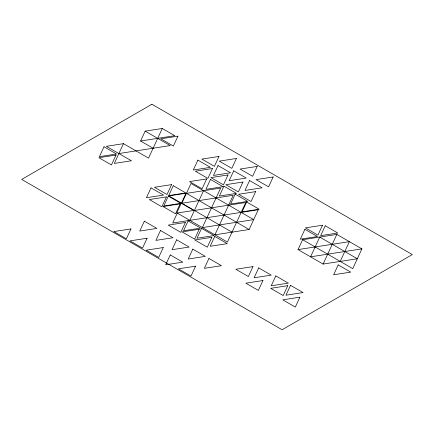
<?xml version="1.0" encoding="UTF-8"?>
<svg xmlns="http://www.w3.org/2000/svg" width="434" height="434" viewBox="0 0 434 434"><rect width="100%" height="100%" fill="white"/><g stroke="black" fill="none" stroke-linecap="round" stroke-linejoin="round"><path stroke-width="0.65" d="M123.468 143.659L114.316 163.428L131.426 160.775L106.357 146.312L123.468 143.659L148.536 158.122L162.273 128.475L174.804 135.701L140.583 141.007L145.157 131.128L162.273 128.475M232.006 232.163L181.862 203.242L191.02 183.479L253.695 219.626L202.358 227.584L220.667 188.058L186.441 193.363L249.116 229.51L258.268 209.747L172.71 223.005L177.289 213.127L227.427 242.042L245.736 202.515L194.399 210.474M189.821 220.353L203.551 190.71M361.907 248.872L310.57 256.83L319.722 237.067L357.328 258.756L323.108 264.062L298.039 249.599L302.612 239.72L336.838 234.414L361.907 248.872L352.755 268.635L302.612 239.72M323.108 264.062L336.838 234.414M340.218 261.409L349.37 241.646L298.039 249.599M118.894 153.544L170.226 145.585L145.157 131.128M181.862 203.242L233.199 195.284L214.895 234.816L249.116 229.51M140.583 141.007L153.115 148.238M104.003 146.768L99.424 156.647L116.54 153.999L104.003 146.768M116.014 155.052L111.44 164.936L98.903 157.705L116.014 155.052M130.959 228.908L126.381 238.792L113.844 231.561L130.959 228.908M151.016 187.857L146.442 197.736L163.553 195.083L151.016 187.857M177.945 136.157L173.367 146.036L160.835 138.809L177.945 136.157M144.321 221.188L139.743 231.067L156.853 228.414L144.321 221.188M171.582 184.629L167.003 194.513L154.471 187.282L171.582 184.629M147.11 238.228L142.536 248.107L129.999 240.881L147.11 238.228M166.412 196.911L161.833 206.79L149.301 199.564L166.412 196.911M168.338 196.114L163.759 205.998L180.869 203.345L168.338 196.114M173.269 185.709L168.69 195.593L185.801 192.94L173.269 185.709M160.471 230.503L155.898 240.387L173.009 237.734L160.471 230.503M197.882 160.124L193.304 170.003L210.419 167.356L197.882 160.124M180.121 203.882L175.548 213.761L163.01 206.535L180.121 203.882M181.255 203.215L176.676 213.099L193.786 210.447L181.255 203.215M185.985 193.255L181.407 203.139L168.875 195.908L185.985 193.255M163.265 247.543L158.687 257.427L146.155 250.196L163.265 247.543M176.627 239.818L172.048 249.702L189.159 247.049L176.627 239.818M170.258 254.915L165.679 264.8L182.795 262.147L170.258 254.915M185.378 222.468L180.799 232.353L168.262 225.121L185.378 222.468M206.671 178.938L202.092 188.823L189.56 181.591L206.671 178.938M188.123 220.884L183.544 230.763L200.66 228.116L188.123 220.884M212.465 168.533L207.886 178.417L195.349 171.186L212.465 168.533M218.991 156.446L214.412 166.331L201.881 159.099L218.991 156.446M210.485 179.464L205.906 189.349L223.016 186.696L210.485 179.464M218.031 165.555L213.452 175.439L230.562 172.786L218.031 165.555M199.217 229.244L194.644 239.129L182.106 231.897L199.217 229.244M201.571 228.338L196.998 238.223L214.108 235.57L201.571 228.338M192.777 249.138L188.204 259.017L205.315 256.364L192.777 249.138M228.034 174.945L223.456 184.83L210.919 177.598L228.034 174.945M236.389 158.481L231.81 168.365L219.278 161.133L236.389 158.481M223.933 186.17L219.354 196.049L236.47 193.396L223.933 186.17M233.731 170.833L229.152 180.718L246.262 178.065L233.731 170.833M195.571 266.178L190.993 276.057L178.461 268.83L195.571 266.178M211.884 237.306L207.306 247.19L194.774 239.959L211.884 237.306M214.759 236.4L210.186 246.284L227.297 243.631L214.759 236.4M235.163 194.15L230.584 204.034L247.695 201.381L235.163 194.15M242.948 182.041L238.374 191.92L225.837 184.694L242.948 182.041M208.933 258.452L204.354 268.337L221.47 265.684L208.933 258.452M249.561 180.571L244.988 190.455L262.098 187.803L249.561 180.571M257.194 166.406L252.615 176.285L240.078 169.059L257.194 166.406M246.653 201.984L242.074 211.868L259.185 209.215L246.653 201.984M255.642 191.627L251.069 201.506L238.532 194.28L255.642 191.627M273.16 176.974L268.581 186.853L256.044 179.622L273.16 176.974M252.951 266.617L248.373 276.501L235.836 269.27L252.951 266.617M258.686 267.903L254.107 277.787L271.217 275.134L258.686 267.903M262.944 280.543L258.366 290.422L245.834 283.196L262.944 280.543M275.802 275.905L271.228 285.789L288.339 283.136L275.802 275.905M304.896 229.315L300.317 239.199L317.433 236.546L304.896 229.315M287.775 285.68L283.196 295.559L270.664 288.333L287.775 285.68M290.525 285.333L285.946 295.212L303.062 292.559L290.525 285.333M322.505 225.235L317.927 235.119L305.395 227.888L322.505 225.235M325.256 225.778L320.677 235.662L337.788 233.009L325.256 225.778M299.889 297.192L295.31 307.077L282.773 299.845L299.889 297.192M338.205 264.892L333.627 274.776L350.743 272.123L338.205 264.892M151.9 104.247L21.7 179.416L282.1 329.753L412.3 254.584L151.9 104.247"/></g></svg>
